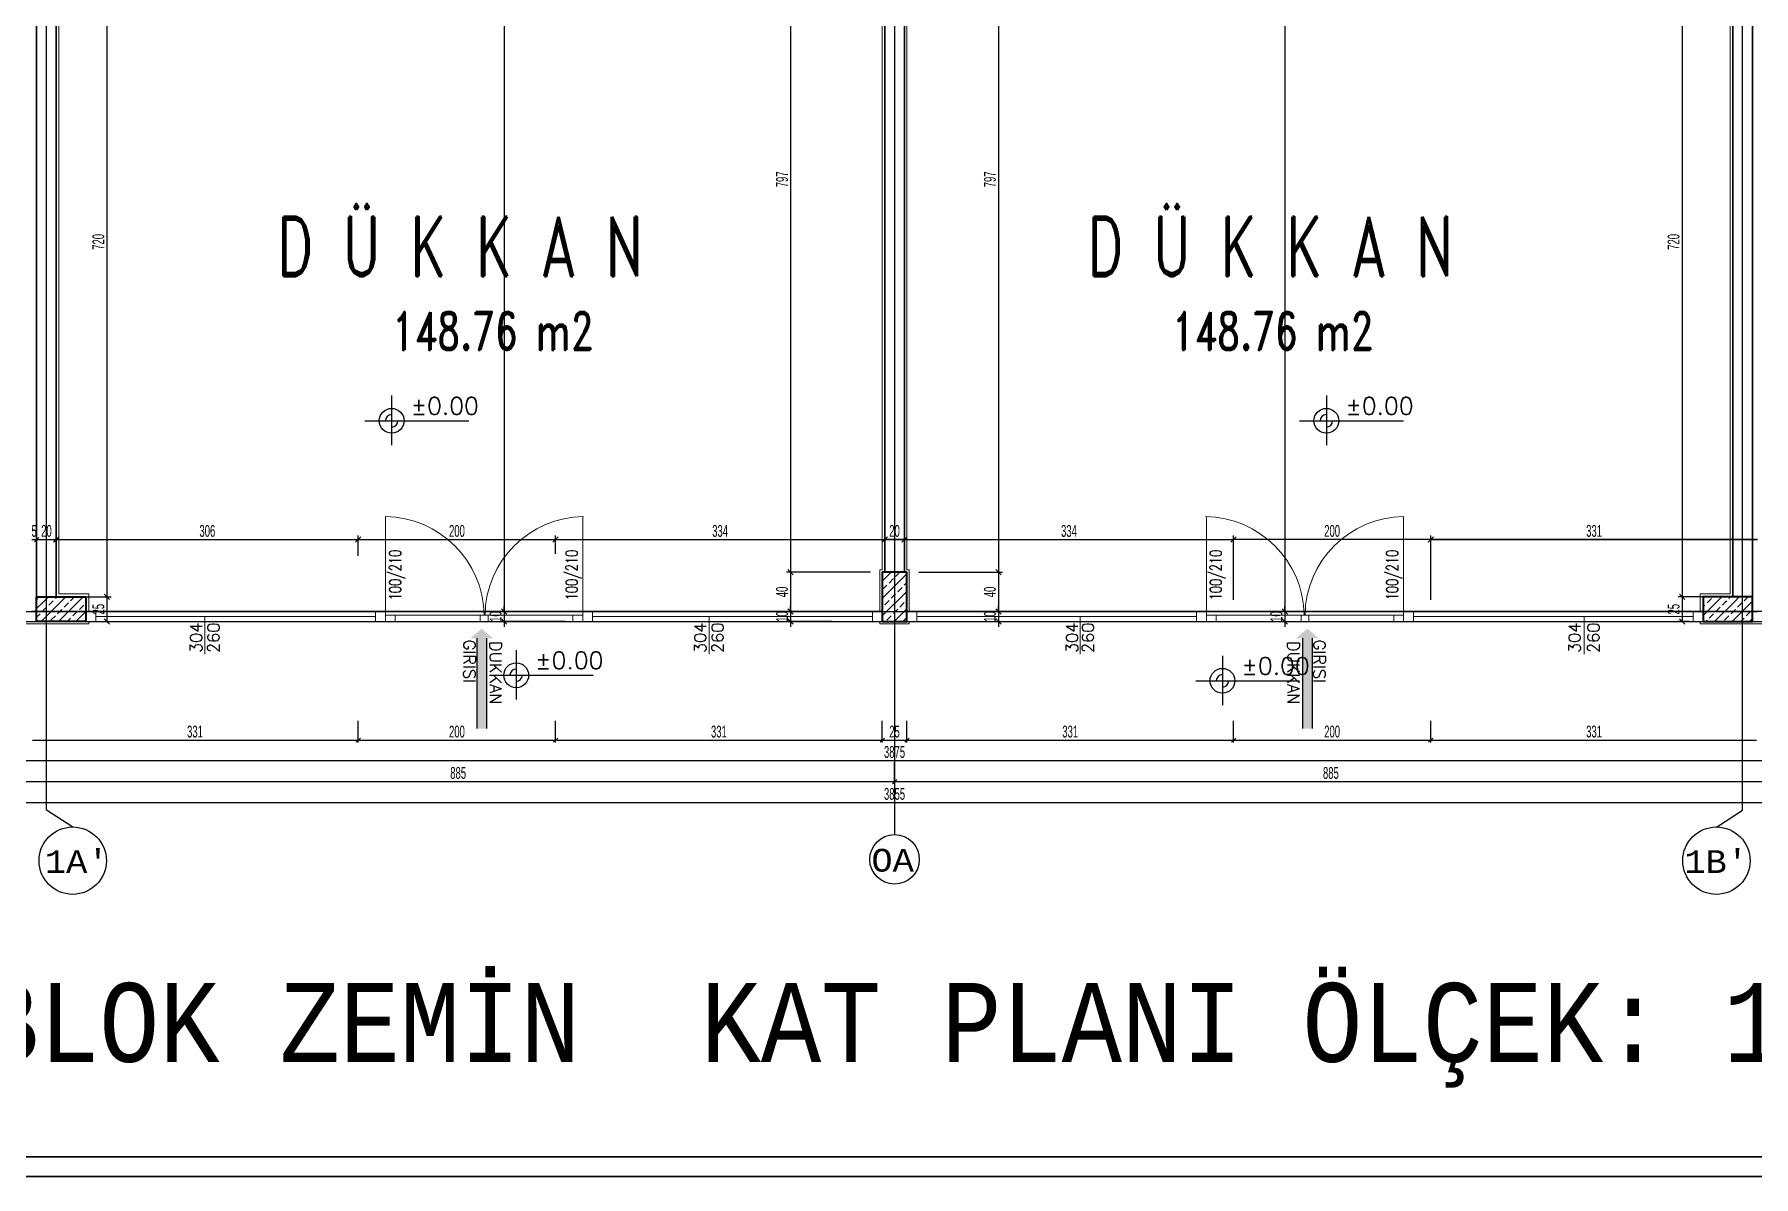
# Model space of a CAD drawing. Header units: inches. Extents: x -7543 to -822, y 102837 to 190349.
# Drawn here: x -834.8094 to -834.4608, y 102836.6651 to 102836.8968 of the extents above; entities that cross this region are included whole.
import ezdxf
from ezdxf.enums import TextEntityAlignment as Align

# ---------------------------------------------------------------- set-up
doc = ezdxf.new("R2010")
doc.units = ezdxf.units.IN
doc.header["$MEASUREMENT"] = 0
doc.linetypes.add('DASHDOTX2', pattern=[2, 1, -0.5, 0, -0.5])
doc.layers.get('0').update_dxf_attribs({"lineweight": 25})
doc.layers.get('Defpoints').update_dxf_attribs({"lineweight": 25})
for name, color, linetype, lineweight in [('AKS', 1, 'Continuous', 25), ('ICOL', 55, 'Continuous', 25), ('KOLON', 2, 'Continuous', 40), ('SIVA', 150, 'Continuous', 15), ('TARAMA', 8, 'Continuous', 25), ('YAZI', 7, 'Continuous', 25)]:
    doc.layers.add(name, color=color, linetype=linetype, lineweight=lineweight)
for name, color, linetype, lineweight, true_color in [('DUVAR', 7, 'Continuous', 35, 0xfc4642), ('KAPI', 7, 'Continuous', 18, 0xffb360), ('PENCERE', 7, 'Continuous', 18, 0xffb360)]:
    doc.layers.add(name, color=color, linetype=linetype, lineweight=lineweight, true_color=true_color)
doc.styles.add('ISIM', font='monos.ttf', dxfattribs={"width": 1.1, "height": 200})
doc.styles.add('OLCU', font='tromand.shx', dxfattribs={"width": 0.6, "height": 12})
doc.styles.add('st1', font='romandtw.shx', dxfattribs={"width": 0.7, "height": 40})
doc.styles.add('TXTX', font='TXTX')
doc.styles.add('ÖLÇÜ', font='simplex.shx')

# ---------------------------------------------------------------- blocks, each defined once
blk = doc.blocks.new('D')
at = {"layer": 'ICOL'}
for p, q in [((2.8, 2.8), (-2.8, -2.8)), ((0, 3), (0, -25))]:
    blk.add_line(p, q, dxfattribs=at)
blk = doc.blocks.new('E')
at = {"layer": 'ICOL'}
for p, q in [((0, -3), (0, 25)), ((-2.8, -2.8), (2.8, 2.8))]:
    blk.add_line(p, q, dxfattribs=at)
blk = doc.blocks.new('_Oblique')
at = {"color": 0, "linetype": 'ByBlock', "lineweight": -2}
blk.add_line((-0.5, -0.5), (0.5, 0.5), dxfattribs=at)

msp = doc.modelspace()

# ---------------------------------------------------------------- hatches: boundary and pattern name
at = {"layer": 'TARAMA'}
h = msp.add_hatch(color=256, dxfattribs=at)
h.dxf.hatch_style = 1
h.paths.add_polyline_path([(-834.71873, 102836.77622), (-834.71642, 102836.77427), (-834.71773, 102836.77427), (-834.71773, 102836.75596), (-834.71973, 102836.75596), (-834.71973, 102836.77427), (-834.72104, 102836.77427)])
h = msp.add_hatch(color=256, dxfattribs=at)
h.dxf.hatch_style = 1
h.paths.add_polyline_path([(-834.55127, 102836.77622), (-834.55358, 102836.77427), (-834.55227, 102836.77427), (-834.55227, 102836.75596), (-834.55027, 102836.75596), (-834.55027, 102836.77427), (-834.54896, 102836.77427)])

# ---------------------------------------------------------------- linework, layer by layer
at = {"layer": 'AKS', "linetype": 'DASHDOTX2', "ltscale": 10}
for p, q in [((-834.635, 102837.24234), (-834.635, 102836.73452)), ((-834.807, 102836.73939), (-834.807, 102837.23681)), ((-834.463, 102836.73939), (-834.463, 102837.23681)), ((-835.0643, 102836.77968), (-834.6325, 102836.77968)), ((-834.20997, 102836.77968), (-834.6325, 102836.77968)), ((-834.80168, 102836.73599), (-834.807, 102836.73939)), ((-834.46832, 102836.73599), (-834.463, 102836.73939))]:
    msp.add_line(p, q, dxfattribs=at)
at = {"layer": 'AKS'}
msp.add_line((-834.635, 102836.73452), (-834.635, 102836.73445), dxfattribs=at)
at = {"layer": 'AKS', "color": 0}
for centre, radius in [((-834.80168, 102836.72917), 0.00683), ((-834.635, 102836.72943), 0.00502), ((-834.46832, 102836.72917), 0.00683)]:
    msp.add_circle(centre, radius, dxfattribs=at)
at = {"layer": 'Defpoints', "color": 3}
for p, q in [((-834.637, 102837.12268), (-834.637, 102836.78768)), ((-834.633, 102837.12268), (-834.633, 102836.78768)), ((-834.637, 102836.78768), (-834.6375, 102836.78768)), ((-834.6375, 102836.78768), (-834.6375, 102836.77968)), ((-834.633, 102836.78768), (-834.6325, 102836.78768)), ((-834.6325, 102836.78768), (-834.6325, 102836.77968)), ((-834.6375, 102836.77968), (-834.81, 102836.77968)), ((-834.6325, 102836.77968), (-834.46, 102836.77968))]:
    msp.add_line(p, q, dxfattribs=at)
at = {"layer": 'Defpoints', "color": 6}
msp.add_line((-835.0225, 102836.77768), (-834.2475, 102836.77768), dxfattribs=at)
at = {"layer": 'DUVAR'}
for p, q in [((-834.637, 102836.78768), (-834.637, 102836.94703)), ((-834.633, 102836.78768), (-834.633, 102836.94703)), ((-834.809, 102836.78268), (-834.809, 102836.92668)), ((-834.805, 102836.78268), (-834.805, 102836.92668)), ((-834.465, 102836.78268), (-834.465, 102836.92668)), ((-834.461, 102836.78268), (-834.461, 102836.92668)), ((-837.60107, 102836.66908), (-821.99356, 102836.66908)), ((-837.60507, 102836.66508), (-821.98956, 102836.66508))]:
    msp.add_line(p, q, dxfattribs=at)
at = {"layer": 'ICOL'}
for p, q in [((-834.71417, 102837.05018), (-834.71417, 102836.77968)), ((-834.55583, 102837.05018), (-834.55583, 102836.77968)), ((-834.65608, 102836.94703), (-834.65608, 102836.78768)), ((-834.61392, 102836.94703), (-834.61392, 102836.78768)), ((-834.79474, 102836.92668), (-834.79474, 102836.78268)), ((-834.47526, 102836.92668), (-834.47526, 102836.78268)), ((-834.73699, 102836.82349), (-834.73699, 102836.81348)), ((-834.54742, 102836.82349), (-834.54742, 102836.81348)), ((-834.74241, 102836.81839), (-834.72135, 102836.81839)), ((-834.55284, 102836.81839), (-834.53178, 102836.81839)), ((-834.81, 102836.79431), (-834.809, 102836.79431)), ((-834.80884, 102836.79431), (-834.80515, 102836.79431)), ((-834.80884, 102836.79431), (-834.80869, 102836.79431)), ((-834.805, 102836.79431), (-834.74375, 102836.79431)), ((-834.74375, 102836.79431), (-834.70375, 102836.79431)), ((-834.70375, 102836.79431), (-834.637, 102836.79431)), ((-834.633, 102836.79431), (-834.637, 102836.79431)), ((-834.637, 102836.79431), (-834.633, 102836.79431)), ((-834.633, 102836.79431), (-834.56625, 102836.79431)), ((-834.52625, 102836.79431), (-834.56625, 102836.79431)), ((-834.46, 102836.79431), (-834.52625, 102836.79431)), ((-834.52625, 102836.79431), (-834.46, 102836.79431)), ((-834.65608, 102836.78768), (-834.65608, 102836.77968)), ((-834.61392, 102836.78768), (-834.61392, 102836.77968)), ((-834.79474, 102836.78268), (-834.79474, 102836.77768)), ((-834.47526, 102836.78268), (-834.47526, 102836.77768)), ((-834.71417, 102836.77968), (-834.71417, 102836.78076)), ((-834.71417, 102836.77968), (-834.71417, 102836.77768)), ((-834.65608, 102836.77968), (-834.65608, 102836.78076)), ((-834.65608, 102836.77968), (-834.65608, 102836.77768)), ((-834.61392, 102836.77968), (-834.61392, 102836.78076)), ((-834.61392, 102836.77968), (-834.61392, 102836.77768)), ((-834.55583, 102836.77968), (-834.55583, 102836.78076)), ((-834.55583, 102836.77968), (-834.55583, 102836.77768)), ((-834.71417, 102836.77768), (-834.71417, 102836.7766)), ((-834.65608, 102836.77768), (-834.65608, 102836.7766)), ((-834.61392, 102836.77768), (-834.61392, 102836.7766)), ((-834.55583, 102836.77768), (-834.55583, 102836.7766)), ((-834.71173, 102836.77188), (-834.71173, 102836.76188)), ((-834.56849, 102836.77074), (-834.56849, 102836.76074)), ((-834.71716, 102836.76678), (-834.69609, 102836.76678)), ((-834.57392, 102836.76565), (-834.55285, 102836.76565)), ((-834.80984, 102836.75361), (-834.7439, 102836.75361)), ((-834.74359, 102836.75361), (-834.7039, 102836.75361)), ((-834.70359, 102836.75361), (-834.63765, 102836.75361)), ((-834.63734, 102836.75361), (-834.63265, 102836.75361)), ((-834.63234, 102836.75361), (-834.5664, 102836.75361)), ((-834.56609, 102836.75361), (-834.5264, 102836.75361)), ((-834.52609, 102836.75361), (-834.46015, 102836.75361)), ((-835.02234, 102836.74947), (-834.24765, 102836.74947)), ((-834.81184, 102836.74522), (-834.63515, 102836.74522)), ((-834.63484, 102836.74522), (-834.45815, 102836.74522)), ((-835.02034, 102836.74097), (-834.24965, 102836.74097))]:
    msp.add_line(p, q, dxfattribs=at)
at = {"layer": 'ICOL', "color": 53}
for p, q in [((-834.805, 102836.79199), (-834.805, 102836.79515)), ((-834.74375, 102836.79138), (-834.74375, 102836.79515)), ((-834.74375, 102836.79102), (-834.74375, 102836.79515)), ((-834.70375, 102836.79269), (-834.70375, 102836.79515)), ((-834.70375, 102836.79138), (-834.70375, 102836.79515)), ((-834.637, 102836.7941), (-834.637, 102836.79515)), ((-834.637, 102836.79399), (-834.637, 102836.79515)), ((-834.637, 102836.79399), (-834.637, 102836.79515)), ((-834.633, 102836.79399), (-834.633, 102836.79515)), ((-834.633, 102836.7941), (-834.633, 102836.79515)), ((-834.633, 102836.7941), (-834.633, 102836.79515)), ((-834.56625, 102836.78208), (-834.56625, 102836.79515)), ((-834.56625, 102836.78208), (-834.56625, 102836.79515)), ((-834.52625, 102836.78208), (-834.52625, 102836.79515)), ((-834.52625, 102836.78208), (-834.52625, 102836.79515)), ((-834.52625, 102836.78208), (-834.52625, 102836.79515)), ((-834.64035, 102836.78768), (-834.65692, 102836.78768)), ((-834.6399, 102836.78768), (-834.65692, 102836.78768)), ((-834.6301, 102836.78768), (-834.61308, 102836.78768)), ((-834.6301, 102836.78768), (-834.61308, 102836.78768)), ((-834.8076, 102836.78268), (-834.7939, 102836.78268)), ((-834.80695, 102836.78268), (-834.7939, 102836.78268)), ((-834.4624, 102836.78268), (-834.4761, 102836.78268)), ((-834.4624, 102836.78268), (-834.4761, 102836.78268)), ((-834.707, 102836.77968), (-834.71501, 102836.77968)), ((-834.707, 102836.77968), (-834.71501, 102836.77968)), ((-834.64776, 102836.77968), (-834.65692, 102836.77968)), ((-834.64776, 102836.77968), (-834.65692, 102836.77968)), ((-834.62223, 102836.77968), (-834.61308, 102836.77968)), ((-834.62223, 102836.77968), (-834.61308, 102836.77968)), ((-834.563, 102836.77968), (-834.55499, 102836.77968)), ((-834.563, 102836.77968), (-834.55499, 102836.77968)), ((-834.7962, 102836.77768), (-834.7939, 102836.77768)), ((-834.70181, 102836.77768), (-834.71501, 102836.77768)), ((-834.64776, 102836.77768), (-834.65692, 102836.77768)), ((-834.62223, 102836.77768), (-834.61308, 102836.77768)), ((-834.56445, 102836.77768), (-834.55499, 102836.77768)), ((-834.4738, 102836.77768), (-834.4761, 102836.77768))]:
    msp.add_line(p, q, dxfattribs=at)
at = {"layer": 'ICOL'}
for centre in [(-834.73699, 102836.81839), (-834.54742, 102836.81839), (-834.71173, 102836.76678), (-834.56849, 102836.76565)]:
    msp.add_circle(centre, 0.00252, dxfattribs=at)
for centre, start, end in [((-834.73699, 102836.81839), 90, 180), ((-834.73699, 102836.81839), 270, 0), ((-834.54742, 102836.81839), 90, 180), ((-834.54742, 102836.81839), 270, 0), ((-834.71173, 102836.76678), 90, 180), ((-834.71173, 102836.76678), 270, 0), ((-834.56849, 102836.76565), 90, 180), ((-834.56849, 102836.76565), 270, 0)]:
    msp.add_arc(centre, 0.00126, start, end, dxfattribs=at)
at = {"layer": 'KAPI'}
for p, q in [((-834.73825, 102836.77898), (-834.73825, 102836.79898)), ((-834.69825, 102836.77898), (-834.69825, 102836.79898)), ((-834.57175, 102836.77898), (-834.57175, 102836.79898)), ((-834.53175, 102836.77898), (-834.53175, 102836.79898)), ((-834.81, 102836.77968), (-834.809, 102836.77968)), ((-834.799, 102836.77968), (-834.73825, 102836.77968)), ((-834.797, 102836.77968), (-834.797, 102836.77768)), ((-834.74025, 102836.77768), (-834.74025, 102836.77968)), ((-834.73825, 102836.77768), (-834.73825, 102836.77968)), ((-834.73825, 102836.77768), (-834.73825, 102836.77898)), ((-834.73825, 102836.77898), (-834.69825, 102836.77898)), ((-834.73825, 102836.77768), (-834.73825, 102836.77898)), ((-834.73825, 102836.77768), (-834.73825, 102836.77898)), ((-834.69845, 102836.77898), (-834.73805, 102836.77898)), ((-834.73625, 102836.77898), (-834.73625, 102836.77768)), ((-834.71905, 102836.77768), (-834.71905, 102836.77898)), ((-834.71745, 102836.77768), (-834.71745, 102836.77898)), ((-834.70025, 102836.77768), (-834.70025, 102836.77898)), ((-834.69825, 102836.77768), (-834.69825, 102836.77968)), ((-834.69825, 102836.77968), (-834.6375, 102836.77968)), ((-834.69825, 102836.77898), (-834.69825, 102836.77768)), ((-834.69825, 102836.77898), (-834.69825, 102836.77768)), ((-834.69825, 102836.77768), (-834.69825, 102836.77898)), ((-834.69625, 102836.77768), (-834.69625, 102836.77968)), ((-834.6395, 102836.77968), (-834.6395, 102836.77768)), ((-834.57175, 102836.77968), (-834.6325, 102836.77968)), ((-834.6305, 102836.77968), (-834.6305, 102836.77768)), ((-834.57375, 102836.77768), (-834.57375, 102836.77968)), ((-834.57175, 102836.77768), (-834.57175, 102836.77968)), ((-834.57175, 102836.77898), (-834.57175, 102836.77768)), ((-834.53175, 102836.77898), (-834.57175, 102836.77898)), ((-834.57175, 102836.77898), (-834.57175, 102836.77768)), ((-834.57175, 102836.77768), (-834.57175, 102836.77898)), ((-834.57155, 102836.77898), (-834.53195, 102836.77898)), ((-834.56975, 102836.77768), (-834.56975, 102836.77898)), ((-834.55255, 102836.77768), (-834.55255, 102836.77898)), ((-834.55095, 102836.77768), (-834.55095, 102836.77898)), ((-834.53375, 102836.77898), (-834.53375, 102836.77768)), ((-834.53175, 102836.77768), (-834.53175, 102836.77968)), ((-834.471, 102836.77968), (-834.53175, 102836.77968)), ((-834.53175, 102836.77768), (-834.53175, 102836.77898)), ((-834.53175, 102836.77768), (-834.53175, 102836.77898)), ((-834.53175, 102836.77768), (-834.53175, 102836.77898)), ((-834.52975, 102836.77768), (-834.52975, 102836.77968)), ((-834.473, 102836.77968), (-834.473, 102836.77768)), ((-834.46, 102836.77968), (-834.461, 102836.77968)), ((-834.81, 102836.77768), (-834.80101, 102836.77768)), ((-834.79924, 102836.77768), (-834.73825, 102836.77768)), ((-834.797, 102836.77868), (-834.74025, 102836.77868)), ((-834.69825, 102836.77768), (-834.73825, 102836.77768)), ((-834.73805, 102836.77768), (-834.69845, 102836.77768)), ((-834.69825, 102836.77768), (-834.6375, 102836.77768)), ((-834.69625, 102836.77868), (-834.6395, 102836.77868)), ((-834.57175, 102836.77768), (-834.6325, 102836.77768)), ((-834.57375, 102836.77868), (-834.6305, 102836.77868)), ((-834.57175, 102836.77768), (-834.53175, 102836.77768)), ((-834.53195, 102836.77768), (-834.57155, 102836.77768)), ((-834.47075, 102836.77768), (-834.53175, 102836.77768)), ((-834.473, 102836.77868), (-834.52975, 102836.77868)), ((-834.46, 102836.77768), (-834.461, 102836.77768))]:
    msp.add_line(p, q, dxfattribs=at)
for centre, start, end in [((-834.73852, 102836.77871), 0.7753, 89.2247), ((-834.69778, 102836.77871), 90.7753, 179.2247), ((-834.57221, 102836.77871), 0.7753, 89.2247), ((-834.53147, 102836.77871), 90.7753, 179.2247)]:
    msp.add_arc(centre, 0.02028, start, end, dxfattribs=at)
at = {"layer": 'KOLON'}
for p, q in [((-834.6325, 102836.78768), (-834.6375, 102836.78768)), ((-834.6375, 102836.78768), (-834.6375, 102836.77768)), ((-834.6325, 102836.77768), (-834.6325, 102836.78768)), ((-834.809, 102836.77768), (-834.809, 102836.78268)), ((-834.809, 102836.78268), (-834.799, 102836.78268)), ((-834.809, 102836.77768), (-834.809, 102836.78268)), ((-834.809, 102836.78268), (-834.799, 102836.78268)), ((-834.809, 102836.77768), (-834.809, 102836.78268)), ((-834.809, 102836.78268), (-834.799, 102836.78268)), ((-834.799, 102836.78268), (-834.799, 102836.77768)), ((-834.799, 102836.78268), (-834.799, 102836.77768)), ((-834.799, 102836.78268), (-834.799, 102836.77768)), ((-834.471, 102836.78268), (-834.471, 102836.77768)), ((-834.461, 102836.78268), (-834.471, 102836.78268)), ((-834.471, 102836.78268), (-834.471, 102836.77768)), ((-834.461, 102836.78268), (-834.471, 102836.78268)), ((-834.471, 102836.78268), (-834.471, 102836.77768)), ((-834.461, 102836.78268), (-834.471, 102836.78268)), ((-834.461, 102836.77768), (-834.461, 102836.78268)), ((-834.461, 102836.77768), (-834.461, 102836.78268)), ((-834.461, 102836.77768), (-834.461, 102836.78268)), ((-834.799, 102836.77768), (-834.809, 102836.77768)), ((-834.799, 102836.77768), (-834.809, 102836.77768)), ((-834.799, 102836.77768), (-834.809, 102836.77768)), ((-834.6375, 102836.77768), (-834.6325, 102836.77768)), ((-834.471, 102836.77768), (-834.461, 102836.77768)), ((-834.471, 102836.77768), (-834.461, 102836.77768)), ((-834.471, 102836.77768), (-834.461, 102836.77768))]:
    msp.add_line(p, q, dxfattribs=at)
at = {"layer": 'PENCERE'}
for p, q in [((-834.77487, 102836.77868), (-834.77487, 102836.77103)), ((-834.67262, 102836.77868), (-834.67262, 102836.77103)), ((-834.59737, 102836.77868), (-834.59737, 102836.77103)), ((-834.49512, 102836.77868), (-834.49512, 102836.77103))]:
    msp.add_line(p, q, dxfattribs=at)
at = {"layer": 'SIVA'}
for p, q in [((-834.6375, 102836.94668), (-834.6375, 102836.78818)), ((-834.6325, 102836.78818), (-834.6325, 102836.94668)), ((-834.8045, 102836.78328), (-834.8045, 102836.92608)), ((-834.4655, 102836.78328), (-834.4655, 102836.92608)), ((-834.638, 102836.78818), (-834.638, 102836.77968)), ((-834.6375, 102836.78818), (-834.638, 102836.78818)), ((-834.632, 102836.78818), (-834.6325, 102836.78818)), ((-834.632, 102836.77968), (-834.632, 102836.78818)), ((-834.8045, 102836.78328), (-834.7984, 102836.78328)), ((-834.7984, 102836.78328), (-834.7984, 102836.77968)), ((-834.4716, 102836.78328), (-834.4716, 102836.77968)), ((-834.4655, 102836.78328), (-834.4716, 102836.78328)), ((-834.8205, 102836.77718), (-834.7984, 102836.77718)), ((-834.7984, 102836.77768), (-834.7984, 102836.77718)), ((-834.638, 102836.77768), (-834.638, 102836.77718)), ((-834.638, 102836.77718), (-834.632, 102836.77718)), ((-834.632, 102836.77718), (-834.632, 102836.77768)), ((-834.4716, 102836.77768), (-834.4716, 102836.77718)), ((-834.4495, 102836.77718), (-834.4716, 102836.77718))]:
    msp.add_line(p, q, dxfattribs=at)
at = {"layer": 'TARAMA'}
for p, q in [((-834.6375, 102836.78587), (-834.63568, 102836.78768)), ((-834.6375, 102836.78764), (-834.63745, 102836.78768)), ((-834.6375, 102836.78233), (-834.6325, 102836.78733)), ((-834.63612, 102836.78548), (-834.63523, 102836.78637)), ((-834.63479, 102836.78681), (-834.63392, 102836.78768)), ((-834.80762, 102836.78168), (-834.80662, 102836.78268)), ((-834.8052, 102836.78234), (-834.80485, 102836.78268)), ((-834.80408, 102836.78168), (-834.80308, 102836.78268)), ((-834.8021, 102836.7819), (-834.80131, 102836.78268)), ((-834.80055, 102836.78168), (-834.79955, 102836.78268)), ((-834.6375, 102836.7788), (-834.6325, 102836.7838)), ((-834.63744, 102836.78416), (-834.63656, 102836.78504)), ((-834.63568, 102836.78239), (-834.63479, 102836.78327)), ((-834.63435, 102836.78372), (-834.63347, 102836.7846)), ((-834.63302, 102836.78504), (-834.6325, 102836.78557)), ((-834.471, 102836.78243), (-834.47074, 102836.78268)), ((-834.46821, 102836.78168), (-834.46721, 102836.78268)), ((-834.46578, 102836.78234), (-834.46544, 102836.78268)), ((-834.46467, 102836.78168), (-834.46367, 102836.78268)), ((-834.46269, 102836.7819), (-834.4619, 102836.78268)), ((-834.809, 102836.78207), (-834.80873, 102836.78234)), ((-834.809, 102836.7803), (-834.80762, 102836.78168)), ((-834.809, 102836.77854), (-834.80829, 102836.77924)), ((-834.80808, 102836.77768), (-834.80408, 102836.78168)), ((-834.80785, 102836.77969), (-834.80696, 102836.78057)), ((-834.80652, 102836.78101), (-834.80585, 102836.78168)), ((-834.80585, 102836.78168), (-834.80564, 102836.7819)), ((-834.80475, 102836.77924), (-834.80387, 102836.78013)), ((-834.80455, 102836.77768), (-834.80055, 102836.78168)), ((-834.80343, 102836.78057), (-834.80254, 102836.78145)), ((-834.80166, 102836.7788), (-834.80078, 102836.77969)), ((-834.80101, 102836.77768), (-834.799, 102836.7797)), ((-834.80033, 102836.78013), (-834.79945, 102836.78101)), ((-834.79901, 102836.78145), (-834.799, 102836.78146)), ((-834.6375, 102836.78057), (-834.63744, 102836.78062)), ((-834.637, 102836.78106), (-834.63612, 102836.78195)), ((-834.63523, 102836.7793), (-834.63435, 102836.78018)), ((-834.63508, 102836.77768), (-834.6325, 102836.78026)), ((-834.63391, 102836.78062), (-834.63302, 102836.78151)), ((-834.63258, 102836.78195), (-834.6325, 102836.78203)), ((-834.471, 102836.77889), (-834.46821, 102836.78168)), ((-834.471, 102836.78066), (-834.47065, 102836.78101)), ((-834.4702, 102836.78145), (-834.46997, 102836.78168)), ((-834.46997, 102836.78168), (-834.46932, 102836.78234)), ((-834.46976, 102836.77836), (-834.46888, 102836.77924)), ((-834.46867, 102836.77768), (-834.46467, 102836.78168)), ((-834.46844, 102836.77969), (-834.46755, 102836.78057)), ((-834.46711, 102836.78101), (-834.46644, 102836.78168)), ((-834.46644, 102836.78168), (-834.46623, 102836.7819)), ((-834.46534, 102836.77924), (-834.46446, 102836.78013)), ((-834.46514, 102836.77768), (-834.46114, 102836.78168)), ((-834.46402, 102836.78057), (-834.46313, 102836.78145)), ((-834.46225, 102836.7788), (-834.46137, 102836.77969)), ((-834.46114, 102836.78168), (-834.461, 102836.78182)), ((-834.80608, 102836.77792), (-834.8052, 102836.7788)), ((-834.80278, 102836.77768), (-834.8021, 102836.77836)), ((-834.79924, 102836.77768), (-834.79901, 102836.77792)), ((-834.63656, 102836.77797), (-834.63568, 102836.77885)), ((-834.63331, 102836.77768), (-834.63258, 102836.77841)), ((-834.47044, 102836.77768), (-834.4702, 102836.77792)), ((-834.46667, 102836.77792), (-834.46578, 102836.7788)), ((-834.46337, 102836.77768), (-834.46269, 102836.77836)), ((-834.4616, 102836.77768), (-834.461, 102836.77829)), ((-834.71973, 102836.77427), (-834.71973, 102836.75596)), ((-834.71773, 102836.77427), (-834.71773, 102836.75596)), ((-834.55227, 102836.77427), (-834.55227, 102836.75596)), ((-834.55027, 102836.77427), (-834.55027, 102836.75596))]:
    msp.add_line(p, q, dxfattribs=at)

# ---------------------------------------------------------------- block references
at = {"layer": 'ICOL'}
for name, p, xscale, yscale, zscale, rotation in [('D', (-834.809, 102836.79431), 0.0001559999999471984, 0.0001559999999471984, 0.0001559999999471984, 180), ('E', (-834.809, 102836.79431), 0.0001559999999471984, 0.0001559999999471984, 0.0001559999999471984, 180), ('_Oblique', (-834.805, 102836.79431), 0.001080000000001746, 0.001080000000001746, 0.001080000000001746, 180), ('_Oblique', (-834.74375, 102836.79431), 0.001080000000001746, 0.001080000000001746, 0.001080000000001746, 180), ('_Oblique', (-834.70375, 102836.79431), 0.001080000000001746, 0.001080000000001746, 0.001080000000001746, 180), ('_Oblique', (-834.637, 102836.79431), 0.001080000000001746, 0.001080000000001746, 0.001080000000001746, 180), ('_Oblique', (-834.637, 102836.79431), 0.001080000000001746, 0.001080000000001746, 0.001080000000001746, 180), ('_Oblique', (-834.633, 102836.79431), 0.001080000000001746, 0.001080000000001746, 0.001080000000001746, 180), ('_Oblique', (-834.56625, 102836.79431), 0.001080000000001746, 0.001080000000001746, 0.001080000000001746, 180), ('_Oblique', (-834.52625, 102836.79431), 0.001080000000001746, 0.001080000000001746, 0.001080000000001746, 180), ('_Oblique', (-834.52625, 102836.79431), 0.001080000000001746, 0.001080000000001746, 0.001080000000001746, 180), ('_Oblique', (-834.65608, 102836.78768), 0.001080000001820736, 0.001080000001820736, 0.001080000001820736, 90), ('_Oblique', (-834.65608, 102836.78768), 0.001080000001820736, 0.001080000001820736, 0.001080000001820736, 270), ('_Oblique', (-834.61392, 102836.78768), 0.001080000001820736, 0.001080000001820736, 0.001080000001820736, 90), ('_Oblique', (-834.61392, 102836.78768), 0.001080000001820736, 0.001080000001820736, 0.001080000001820736, 270), ('_Oblique', (-834.79474, 102836.78268), 0.001080000001820736, 0.001080000001820736, 0.001080000001820736, 90), ('_Oblique', (-834.79474, 102836.78268), 0.001080000001820736, 0.001080000001820736, 0.001080000001820736, 270), ('_Oblique', (-834.47526, 102836.78268), 0.001080000001820736, 0.001080000001820736, 0.001080000001820736, 90), ('_Oblique', (-834.47526, 102836.78268), 0.001080000001820736, 0.001080000001820736, 0.001080000001820736, 270), ('_Oblique', (-834.71417, 102836.77968), 0.001080000001820736, 0.001080000001820736, 0.001080000001820736, 270), ('_Oblique', (-834.71417, 102836.77968), 0.001080000001820736, 0.001080000001820736, 0.001080000001820736, 270), ('_Oblique', (-834.65608, 102836.77968), 0.001080000001820736, 0.001080000001820736, 0.001080000001820736, 270), ('_Oblique', (-834.65608, 102836.77968), 0.001080000001820736, 0.001080000001820736, 0.001080000001820736, 270), ('_Oblique', (-834.61392, 102836.77968), 0.001080000001820736, 0.001080000001820736, 0.001080000001820736, 270), ('_Oblique', (-834.61392, 102836.77968), 0.001080000001820736, 0.001080000001820736, 0.001080000001820736, 270), ('_Oblique', (-834.55583, 102836.77968), 0.001080000001820736, 0.001080000001820736, 0.001080000001820736, 270), ('_Oblique', (-834.55583, 102836.77968), 0.001080000001820736, 0.001080000001820736, 0.001080000001820736, 270), ('_Oblique', (-834.79474, 102836.77768), 0.001080000001820736, 0.001080000001820736, 0.001080000001820736, 270), ('_Oblique', (-834.71417, 102836.77768), 0.001080000001820736, 0.001080000001820736, 0.001080000001820736, 90), ('_Oblique', (-834.65608, 102836.77768), 0.001080000001820736, 0.001080000001820736, 0.001080000001820736, 90), ('_Oblique', (-834.61392, 102836.77768), 0.001080000001820736, 0.001080000001820736, 0.001080000001820736, 90), ('_Oblique', (-834.55583, 102836.77768), 0.001080000001820736, 0.001080000001820736, 0.001080000001820736, 90), ('_Oblique', (-834.47526, 102836.77768), 0.001080000001820736, 0.001080000001820736, 0.001080000001820736, 270), ('D', (-834.74375, 102836.75361), 0.0001559999999471984, 0.0001559999999471984, 0.0001559999999471984, 180), ('D', (-834.70375, 102836.75361), 0.0001559999999471984, 0.0001559999999471984, 0.0001559999999471984, 180), ('D', (-834.6375, 102836.75361), 0.0001559999999471984, 0.0001559999999471984, 0.0001559999999471984, 180), ('D', (-834.6325, 102836.75361), 0.0001559999999471984, 0.0001559999999471984, 0.0001559999999471984, 180), ('D', (-834.56625, 102836.75361), 0.0001559999999471984, 0.0001559999999471984, 0.0001559999999471984, 180), ('D', (-834.52625, 102836.75361), 0.0001559999999471984, 0.0001559999999471984, 0.0001559999999471984, 180), ('D', (-834.635, 102836.74522), 0.0001559999999471984, 0.0001559999999471984, 0.0001559999999471984, 180)]:
    msp.add_blockref(name, p, dxfattribs=dict(at, xscale=xscale, yscale=yscale, zscale=zscale, rotation=rotation))
for name, p, xscale, yscale, zscale in [('E', (-834.805, 102836.79431), 0.0001559999999471984, 0.0001559999999471984, 0.0001559999999471984), ('_Oblique', (-834.74375, 102836.79431), 0.001080000000001746, 0.001080000000001746, 0.001080000000001746), ('_Oblique', (-834.70375, 102836.79431), 0.001080000000001746, 0.001080000000001746, 0.001080000000001746), ('_Oblique', (-834.637, 102836.79431), 0.001080000000001746, 0.001080000000001746, 0.001080000000001746), ('_Oblique', (-834.633, 102836.79431), 0.001080000000001746, 0.001080000000001746, 0.001080000000001746), ('_Oblique', (-834.633, 102836.79431), 0.001080000000001746, 0.001080000000001746, 0.001080000000001746), ('_Oblique', (-834.56625, 102836.79431), 0.001080000000001746, 0.001080000000001746, 0.001080000000001746), ('_Oblique', (-834.52625, 102836.79431), 0.001080000000001746, 0.001080000000001746, 0.001080000000001746), ('E', (-834.74375, 102836.75361), 0.0001559999999471984, 0.0001559999999471984, 0.0001559999999471984), ('E', (-834.70375, 102836.75361), 0.0001559999999471984, 0.0001559999999471984, 0.0001559999999471984), ('E', (-834.6375, 102836.75361), 0.0001559999999471984, 0.0001559999999471984, 0.0001559999999471984), ('E', (-834.6325, 102836.75361), 0.0001559999999471984, 0.0001559999999471984, 0.0001559999999471984), ('E', (-834.56625, 102836.75361), 0.0001559999999471984, 0.0001559999999471984, 0.0001559999999471984), ('E', (-834.52625, 102836.75361), 0.0001559999999471984, 0.0001559999999471984, 0.0001559999999471984), ('E', (-834.635, 102836.74522), 0.0001559999999471984, 0.0001559999999471984, 0.0001559999999471984)]:
    msp.add_blockref(name, p, dxfattribs=dict(at, xscale=xscale, yscale=yscale, zscale=zscale))

# ---------------------------------------------------------------- texts
at = {"layer": 'AKS', "style": 'ISIM', "width": 1.1}
for s, p in [("1A'", (-834.80732, 102836.72668)), ('OA', (-834.63969, 102836.72695)), ("1B'", (-834.47482, 102836.72668))]:
    msp.add_text(s, height=0.00462, dxfattribs=at).set_placement(p)
at = {"layer": 'ICOL', "char_height": 0.0024, "attachment_point": 5, "rotation": 90, "style": 'OLCU'}
for s, insert in [('\\A1;797', (-834.6578, 102836.86736)), ('\\A1;797', (-834.61565, 102836.86736)), ('\\A1;720', (-834.79646, 102836.85468)), ('\\A1;720', (-834.47699, 102836.85468)), ('\\A1;40', (-834.6578, 102836.78368)), ('\\A1;40', (-834.61565, 102836.78368)), ('\\A1;25', (-834.79646, 102836.78018)), ('\\A1;10', (-834.7159, 102836.77868)), ('\\A1;10', (-834.6578, 102836.77868)), ('\\A1;10', (-834.61565, 102836.77868)), ('\\A1;10', (-834.55756, 102836.77868)), ('\\A1;25', (-834.47699, 102836.78018))]:
    msp.add_mtext(s, dxfattribs=dict(at, insert=insert))
at = {"layer": 'ICOL', "char_height": 0.0024, "attachment_point": 5, "style": 'OLCU'}
for s, insert in [('\\A1;5', (-834.8095, 102836.79604)), ('\\A1;20', (-834.807, 102836.79604)), ('\\A1;306', (-834.77437, 102836.79604)), ('\\A1;200', (-834.72375, 102836.79604)), ('\\A1;334', (-834.67037, 102836.79604)), ('\\A1;20', (-834.635, 102836.79604)), ('\\A1;20', (-834.635, 102836.79604)), ('\\A1;334', (-834.59962, 102836.79604)), ('\\A1;200', (-834.54625, 102836.79604)), ('\\A1;331', (-834.49312, 102836.79604)), ('\\A1;331', (-834.49312, 102836.79604)), ('\\A1;331', (-834.77687, 102836.75534)), ('\\A1;200', (-834.72375, 102836.75534)), ('\\A1;331', (-834.67062, 102836.75534)), ('\\A1;25', (-834.635, 102836.75534)), ('\\A1;331', (-834.59937, 102836.75534)), ('\\A1;200', (-834.54625, 102836.75534)), ('\\A1;331', (-834.49312, 102836.75534)), ('\\A1;3875', (-834.635, 102836.7512)), ('\\A1;885', (-834.7235, 102836.74695)), ('\\A1;885', (-834.5465, 102836.74695)), ('\\A1;3855', (-834.635, 102836.7427))]:
    msp.add_mtext(s, dxfattribs=dict(at, insert=insert))
at = {"layer": 'ICOL', "style": 'ÖLÇÜ'}
for p in [(-834.7262, 102836.81966), (-834.53663, 102836.81966), (-834.70095, 102836.76805), (-834.55771, 102836.76691)]:
    msp.add_attdef('%%P0.00', text='%%p0.00', height=0.0035, dxfattribs=at).set_placement(p, align=Align.CENTER)
at = {"layer": 'KAPI', "style": 'st1', "width": 0.7}
for p in [(-834.73508, 102836.782), (-834.69928, 102836.782), (-834.56866, 102836.782), (-834.53286, 102836.782)]:
    msp.add_text('100/210', height=0.0024, rotation=90, dxfattribs=at).set_placement(p)
at = {"layer": 'KAPI', "style": 'TXTX'}
for s, p in [('GIRISI', (-834.72239, 102836.77399)), ('DUKKAN ', (-834.7171, 102836.77369)), ('DUKKAN ', (-834.5553, 102836.77369)), ('GIRISI', (-834.55001, 102836.77399))]:
    msp.add_text(s, height=0.0024, rotation=270, dxfattribs=at).set_placement(p)
at = {"layer": 'PENCERE', "style": 'TXTX'}
for s, p in [('304', (-834.77545, 102836.77129)), ('260', (-834.77193, 102836.77129)), ('304', (-834.6732, 102836.77129)), ('260', (-834.66968, 102836.77129)), ('304', (-834.5978, 102836.77129)), ('260', (-834.59458, 102836.77129)), ('304', (-834.49587, 102836.77129)), ('260', (-834.49205, 102836.77129))]:
    msp.add_text(s, height=0.0024, rotation=90, dxfattribs=at).set_placement(p)
at = {"layer": 'YAZI'}
for s, height, style, width, p in [('D Ü K K A N ', 0.012, 'st1', 0.7, (-834.76036, 102836.84776)), ('D Ü K K A N', 0.012, 'st1', 0.7, (-834.59604, 102836.84776)), ('148.76 m2', 0.00765, 'st1', 0.7, (-834.73691, 102836.83278)), ('148.76 m2', 0.00765, 'st1', 0.7, (-834.57873, 102836.83278)), ('A-B BLOK ZEMİN  KAT PLANI ÖLÇEK: 1/50', 0.016, 'ISIM', 0.9, (-834.86951, 102836.68836, -0.004))]:
    msp.add_text(s, height=height, dxfattribs=dict(at, style=style, width=width)).set_placement(p)

doc.saveas('drawing.dxf')
